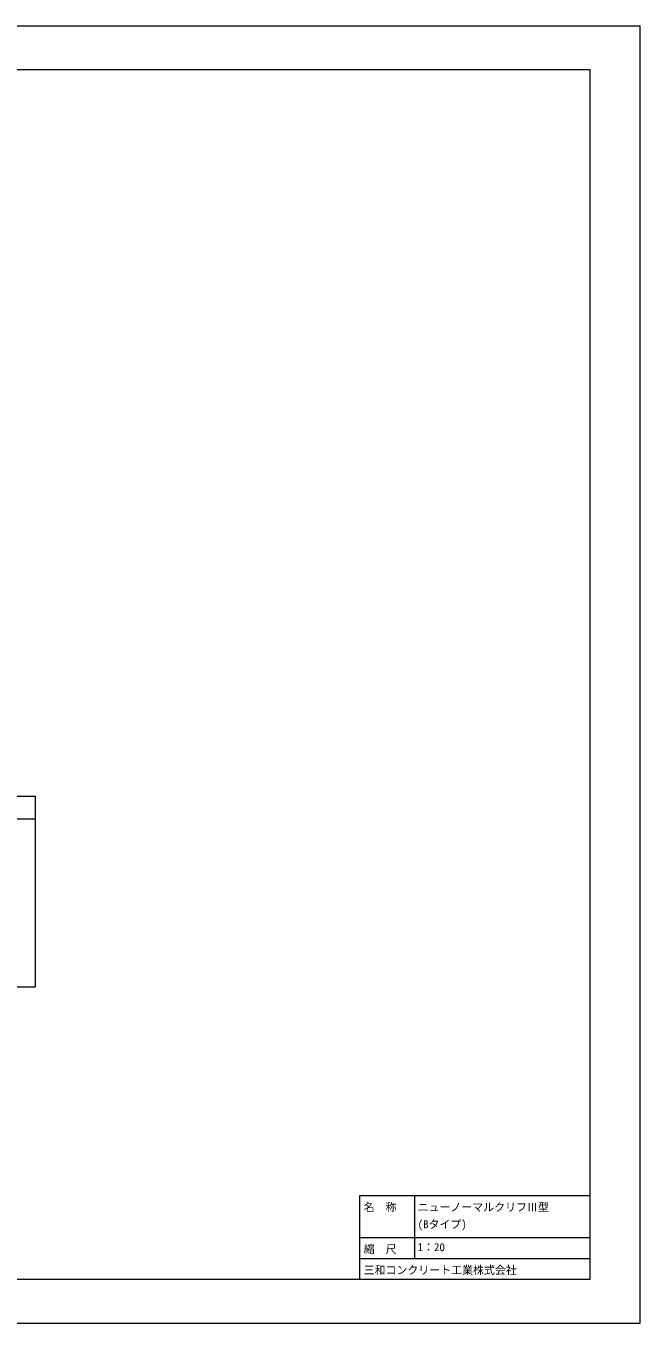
# Model space of a CAD drawing. Units: millimetres, scale not verified. Extents: x 0 to 84100, y 1 to 59401.
# Drawn here: x 56011 to 84100, y 1 to 59401 of the extents above; entities that cross this region are included whole.
import ezdxf
from ezdxf.enums import TextEntityAlignment as Align

# ---------------------------------------------------------------- set-up
doc = ezdxf.new("R2010")
doc.units = ezdxf.units.MM
doc.header["$LTSCALE"] = 100
for name, color, linetype, lineweight in [('D-MTR-FRAM', 7, 'Continuous', 18), ('D-TTL(外枠）', 2, 'Continuous', 18), ('DEFPOINTS_3', 7, 'Continuous', 18)]:
    doc.layers.add(name, color=color, linetype=linetype, lineweight=lineweight)
doc.layers.add('D-TTL-TXT（文字）', color=1, linetype='Continuous')
doc.styles.add('ＭＳ ゴシック', font='')
doc.styles.get('ＭＳ ゴシック').set_extended_font_data('MS Gothic')

msp = doc.modelspace()

# ---------------------------------------------------------------- linework, layer by layer
at = {"layer": 'D-MTR-FRAM'}
for p, q in [((27683.7, 24129.3), (56433.7, 24129.3)), ((56433.7, 24129.3), (56433.7, 15379.3)), ((56433.7, 23079.3), (42433.7, 23079.3)), ((56433.7, 15379.3), (27683.7, 15379.3))]:
    msp.add_line(p, q, dxfattribs=at)
at = {"layer": 'D-TTL(外枠）'}
for p, q in [((2299.9, 57401.1), (81799.9, 57401.1)), ((81799.9, 57401.1), (81799.9, 2001.1)), ((71266.4, 5841.1), (81799.9, 5841.1)), ((71266.4, 5841.1), (71266.4, 2001.1)), ((73777.5, 5841.1), (73777.5, 2961.1)), ((71266.4, 3921.1), (81799.9, 3921.1)), ((71266.4, 2961.1), (81799.9, 2961.1)), ((81799.9, 2001.1), (2299.9, 2001.1))]:
    msp.add_line(p, q, dxfattribs=at)
at = {"layer": 'DEFPOINTS_3'}
for p, q in [((-0.1, 59401.1), (84099.9, 59401.1)), ((84099.9, 1.1), (84099.9, 59401.1)), ((-0.1, 1.1), (84099.9, 1.1))]:
    msp.add_line(p, q, dxfattribs=at)

# ---------------------------------------------------------------- texts
at = {"layer": 'D-TTL-TXT（文字）', "style": 'ＭＳ ゴシック'}
for s, p in [('名\u3000称', (71459.5, 5012.4)), ('ニューノーマルクリフⅢ型', (73925.2, 5012.4)), ('(Bタイプ)', (73925.2, 4229.4)), ('縮\u3000尺', (71459.5, 3092.4)), ('1：20', (73925.2, 3183.8)), ('三和コンクリート工業株式会社', (71459.5, 2132.4))]:
    msp.add_text(s, height=366.6, dxfattribs=at).set_placement(p, align=Align.BOTTOM_LEFT)

doc.saveas('drawing.dxf')
